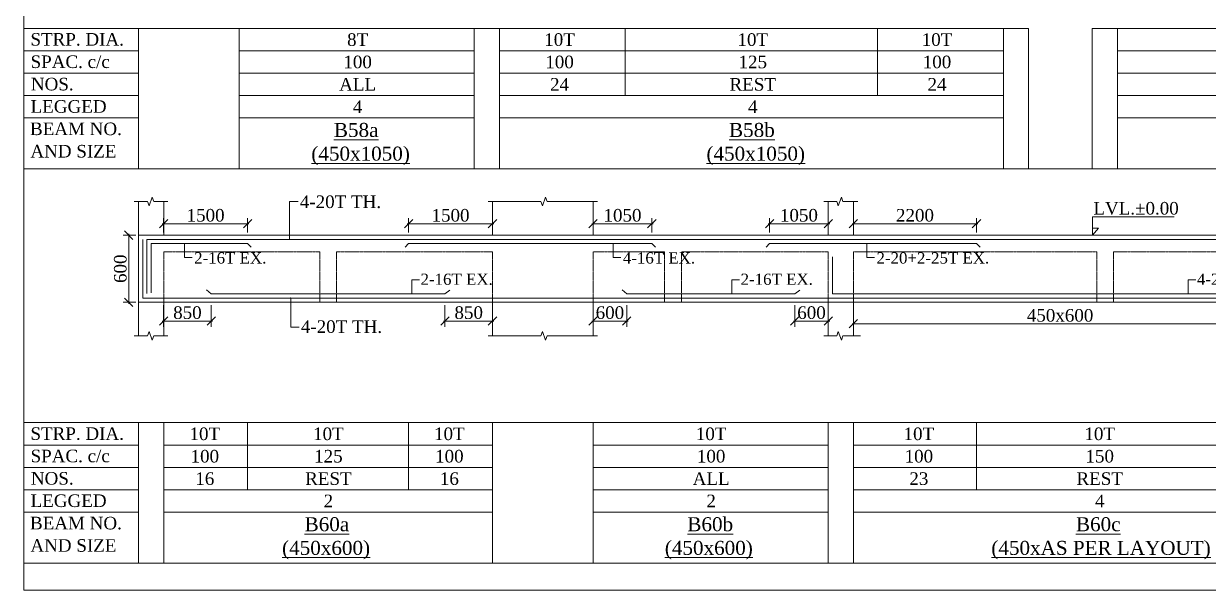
# Model space of a CAD drawing. Header units: millimetres. Extents: x 9781889 to 10654170, y -7832723 to -7608561.
# Drawn here: x 10144128 to 10165311, y -7801878 to -7791749 of the extents above; entities that cross this region are included whole.
import ezdxf
from ezdxf.enums import TextEntityAlignment as Align

# ---------------------------------------------------------------- set-up
doc = ezdxf.new("R2010")
doc.units = ezdxf.units.MM
doc.header["$LTSCALE"] = 10
doc.header["$PDMODE"] = 3
doc.linetypes.add('HIDDEN', pattern=[0.375, 0.25, -0.125])
for name, color, linetype, lineweight in [('LVL', 3, 'Continuous', 0), ('S-CUT OUT LINE', 9, 'Continuous', 0), ('S-DIM L.S.', 7, 'Continuous', 0), ('S-L.S.SECTION', 5, 'Continuous', 0), ('S-L.S.SLAB LINE', 252, 'HIDDEN', 0), ('S-L.S.STEEL', 1, 'Continuous', 9), ('S-SECTION MARK', 7, 'Continuous', 0), ('S-SHEET', 251, 'Continuous', 0), ('S-TEXT', 7, 'Continuous', 0), ('S-TEXT L.S. BEAM NO.', 30, 'Continuous', 0), ('S-TEXT. L.S.', 7, 'Continuous', 0)]:
    doc.layers.add(name, color=color, linetype=linetype, lineweight=lineweight)
doc.styles.add('135', font='arial.ttf', dxfattribs={"width": 0.8, "height": 135})
doc.styles.get("Standard").update_dxf_attribs({"font": 'arial.ttf'})
doc.styles.add('TEXT', font='times.ttf')
doc.dimstyles.new('75', dxfattribs={"dimtxt": 135, "dimasz": 90, "dimexe": 0.1, "dimexo": 0.03, "dimgap": 0.09, "dimtad": 1, "dimdec": 0, "dimzin": 0, "dimdsep": 46, "dimtxsty": '135', "dimblk": 'ARCHTICK', "dimcen": 0.09, "dimclrd": 256, "dimclre": 256, "dimclrt": 256, "dimadec": 0, "dimazin": 0, "dimtfac": 1, "dimtdec": 0, "dimtofl": 0, "dimtmove": 1, "dimatfit": 3, "dimldrblk": 'DOTSMALL', "dimfxl": 1, "dimtolj": 1, "dimtzin": 0, "dimlwd": -1, "dimlwe": -1, "dimarcsym": 0})
doc.dimstyles.new('SETU_1', dxfattribs={"dimtxt": 200, "dimasz": 150, "dimexe": 100, "dimexo": 50, "dimgap": 35, "dimtad": 1, "dimdec": 0, "dimzin": 0, "dimdsep": 46, "dimtxsty": 'Standard', "dimblk": 'OBLIQUE', "dimcen": 150, "dimdle": 25, "dimclrd": 256, "dimclre": 7, "dimclrt": 256, "dimadec": 0, "dimazin": 0, "dimtfac": 1, "dimtdec": 0, "dimtofl": 0, "dimtmove": 1, "dimatfit": 3, "dimfxl": 1, "dimtolj": 1, "dimtzin": 0, "dimlwd": -1, "dimlwe": 5, "dimarcsym": 1})

# ---------------------------------------------------------------- blocks, each defined once
blk = doc.blocks.new('_ArchTick')
at = {"color": 0, "linetype": 'ByBlock', "const_width": 0.15}
blk.add_lwpolyline([(-0.5, -0.5), (0.5, 0.5)], dxfattribs=at)
blk = doc.blocks.new('_Oblique')
at = {"color": 0, "linetype": 'ByBlock', "lineweight": -2}
blk.add_line((-0.5, -0.5), (0.5, 0.5), dxfattribs=at)
blk = doc.blocks.new('*D593')
at = {"layer": 'Defpoints', "color": 0, "transparency": 16777216}
for p in [(10146181, -7795529), (10146006, -7796729), (10146181, -7796729)]:
    blk.add_point(p, dxfattribs=at)
at = {"layer": 'S-DIM L.S.', "color": 7, "lineweight": 5, "transparency": 16777216}
for p, q in [((10146131, -7795529), (10145906, -7795529)), ((10146131, -7796729), (10145906, -7796729))]:
    blk.add_line(p, q, dxfattribs=at)
at = {"layer": 'S-DIM L.S.', "transparency": 16777216}
blk.add_line((10146006, -7795504), (10146006, -7796754), dxfattribs=at)
at = {"layer": 'S-DIM L.S.', "transparency": 16777216, "xscale": 150, "yscale": 150, "zscale": 150}
for p, rotation in [((10146006, -7795529), 90), ((10146006, -7796729), 270)]:
    blk.add_blockref('_Oblique', p, dxfattribs=dict(at, rotation=rotation))
at = {"layer": 'S-DIM L.S.', "transparency": 16777216, "insert": (10145857, -7796129), "char_height": 225, "attachment_point": 5, "rotation": 90, "style": 'TEXT'}
blk.add_mtext('\\A1;600', dxfattribs=at)
blk = doc.blocks.new('*D594')
at = {"layer": 'Defpoints', "color": 0, "transparency": 16777216}
for p in [(10146631, -7795325), (10146631, -7795529, 0), (10148131, -7795529, 0)]:
    blk.add_point(p, dxfattribs=at)
at = {"layer": 'S-DIM L.S.', "transparency": 16777216}
blk.add_line((10148156, -7795325), (10146606, -7795325), dxfattribs=at)
at = {"layer": 'S-DIM L.S.', "color": 7, "lineweight": 5, "transparency": 16777216}
for p, q in [((10146631, -7795479), (10146631, -7795225)), ((10148131, -7795479), (10148131, -7795225))]:
    blk.add_line(p, q, dxfattribs=at)
at = {"layer": 'S-DIM L.S.', "transparency": 16777216, "xscale": 150, "yscale": 150, "zscale": 150, "rotation": 180}
blk.add_blockref('_Oblique', (10146631, -7795325), dxfattribs=at)
at = {"layer": 'S-DIM L.S.', "transparency": 16777216, "xscale": 150, "yscale": 150, "zscale": 150}
blk.add_blockref('_Oblique', (10148131, -7795325), dxfattribs=at)
at = {"layer": 'S-DIM L.S.', "transparency": 16777216, "insert": (10147381, -7795175), "char_height": 225, "attachment_point": 5, "style": 'TEXT'}
blk.add_mtext('\\A1;1500', dxfattribs=at)
blk = doc.blocks.new('*D595')
at = {"layer": 'Defpoints', "color": 0, "transparency": 16777216}
for p in [(10151661, -7796729, 0), (10152511, -7796729, 0), (10152511, -7797065)]:
    blk.add_point(p, dxfattribs=at)
at = {"layer": 'S-DIM L.S.', "color": 7, "lineweight": 5, "transparency": 16777216}
for p, q in [((10151661, -7796779), (10151661, -7797165)), ((10152511, -7796779), (10152511, -7797165))]:
    blk.add_line(p, q, dxfattribs=at)
at = {"layer": 'S-DIM L.S.', "transparency": 16777216}
blk.add_line((10151636, -7797065), (10152536, -7797065), dxfattribs=at)
at = {"layer": 'S-DIM L.S.', "transparency": 16777216, "xscale": 150, "yscale": 150, "zscale": 150, "rotation": 180}
blk.add_blockref('_Oblique', (10151661, -7797065), dxfattribs=at)
at = {"layer": 'S-DIM L.S.', "transparency": 16777216, "xscale": 150, "yscale": 150, "zscale": 150}
blk.add_blockref('_Oblique', (10152511, -7797065), dxfattribs=at)
at = {"layer": 'S-DIM L.S.', "transparency": 16777216, "insert": (10152086, -7796915), "char_height": 225, "attachment_point": 5, "style": 'TEXT'}
blk.add_mtext('\\A1;850', dxfattribs=at)
blk = doc.blocks.new('*D596')
at = {"layer": 'Defpoints', "color": 0, "transparency": 16777216}
for p in [(10146631, -7796729, 0), (10147482, -7796729, 0), (10146631, -7797065)]:
    blk.add_point(p, dxfattribs=at)
at = {"layer": 'S-DIM L.S.', "color": 7, "lineweight": 5, "transparency": 16777216}
for p, q in [((10146631, -7796779), (10146631, -7797165)), ((10147482, -7796779), (10147482, -7797165))]:
    blk.add_line(p, q, dxfattribs=at)
at = {"layer": 'S-DIM L.S.', "transparency": 16777216}
blk.add_line((10147507, -7797065), (10146606, -7797065), dxfattribs=at)
at = {"layer": 'S-DIM L.S.', "transparency": 16777216, "xscale": 150, "yscale": 150, "zscale": 150, "rotation": 180}
blk.add_blockref('_Oblique', (10146631, -7797065), dxfattribs=at)
at = {"layer": 'S-DIM L.S.', "transparency": 16777216, "xscale": 150, "yscale": 150, "zscale": 150}
blk.add_blockref('_Oblique', (10147482, -7797065), dxfattribs=at)
at = {"layer": 'S-DIM L.S.', "transparency": 16777216, "insert": (10147056, -7796915), "char_height": 225, "attachment_point": 5, "style": 'TEXT'}
blk.add_mtext('\\A1;850', dxfattribs=at)
blk = doc.blocks.new('*D597')
at = {"layer": 'Defpoints', "color": 0, "transparency": 16777216}
for p in [(10152511, -7795325), (10151011, -7795529, 0), (10152511, -7795529, 0)]:
    blk.add_point(p, dxfattribs=at)
at = {"layer": 'S-DIM L.S.', "transparency": 16777216}
blk.add_line((10150986, -7795325), (10152536, -7795325), dxfattribs=at)
at = {"layer": 'S-DIM L.S.', "color": 7, "lineweight": 5, "transparency": 16777216}
for p, q in [((10151011, -7795479), (10151011, -7795225)), ((10152511, -7795479), (10152511, -7795225))]:
    blk.add_line(p, q, dxfattribs=at)
at = {"layer": 'S-DIM L.S.', "transparency": 16777216, "xscale": 150, "yscale": 150, "zscale": 150, "rotation": 180}
blk.add_blockref('_Oblique', (10151011, -7795325), dxfattribs=at)
at = {"layer": 'S-DIM L.S.', "transparency": 16777216, "xscale": 150, "yscale": 150, "zscale": 150}
blk.add_blockref('_Oblique', (10152511, -7795325), dxfattribs=at)
at = {"layer": 'S-DIM L.S.', "transparency": 16777216, "insert": (10151761, -7795175), "char_height": 225, "attachment_point": 5, "style": 'TEXT'}
blk.add_mtext('\\A1;1500', dxfattribs=at)
blk = doc.blocks.new('*D598')
at = {"layer": 'Defpoints', "color": 0, "transparency": 16777216}
for p in [(10154311, -7795325), (10154311, -7795529, 0), (10155361, -7795529, 0)]:
    blk.add_point(p, dxfattribs=at)
at = {"layer": 'S-DIM L.S.', "transparency": 16777216}
blk.add_line((10155386, -7795325), (10154286, -7795325), dxfattribs=at)
at = {"layer": 'S-DIM L.S.', "color": 7, "lineweight": 5, "transparency": 16777216}
for p, q in [((10154311, -7795479), (10154311, -7795225)), ((10155361, -7795479), (10155361, -7795225))]:
    blk.add_line(p, q, dxfattribs=at)
at = {"layer": 'S-DIM L.S.', "transparency": 16777216, "xscale": 150, "yscale": 150, "zscale": 150, "rotation": 180}
blk.add_blockref('_Oblique', (10154311, -7795325), dxfattribs=at)
at = {"layer": 'S-DIM L.S.', "transparency": 16777216, "xscale": 150, "yscale": 150, "zscale": 150}
blk.add_blockref('_Oblique', (10155361, -7795325), dxfattribs=at)
at = {"layer": 'S-DIM L.S.', "transparency": 16777216, "insert": (10154836, -7795175), "char_height": 225, "attachment_point": 5, "style": 'TEXT'}
blk.add_mtext('\\A1;1050', dxfattribs=at)
blk = doc.blocks.new('*D599')
at = {"layer": 'Defpoints', "color": 0, "transparency": 16777216}
for p in [(10158516, -7795325), (10157466, -7795529, 0), (10158516, -7795529, 0)]:
    blk.add_point(p, dxfattribs=at)
at = {"layer": 'S-DIM L.S.', "transparency": 16777216}
blk.add_line((10157441, -7795325), (10158541, -7795325), dxfattribs=at)
at = {"layer": 'S-DIM L.S.', "color": 7, "lineweight": 5, "transparency": 16777216}
for p, q in [((10157466, -7795479), (10157466, -7795225)), ((10158516, -7795479), (10158516, -7795225))]:
    blk.add_line(p, q, dxfattribs=at)
at = {"layer": 'S-DIM L.S.', "transparency": 16777216, "xscale": 150, "yscale": 150, "zscale": 150, "rotation": 180}
blk.add_blockref('_Oblique', (10157466, -7795325), dxfattribs=at)
at = {"layer": 'S-DIM L.S.', "transparency": 16777216, "xscale": 150, "yscale": 150, "zscale": 150}
blk.add_blockref('_Oblique', (10158516, -7795325), dxfattribs=at)
at = {"layer": 'S-DIM L.S.', "transparency": 16777216, "insert": (10157991, -7795175), "char_height": 225, "attachment_point": 5, "style": 'TEXT'}
blk.add_mtext('\\A1;1050', dxfattribs=at)
blk = doc.blocks.new('*D600')
at = {"layer": 'Defpoints', "color": 0, "transparency": 16777216}
for p in [(10157916, -7796729, 0), (10158516, -7796729, 0), (10158516, -7797065)]:
    blk.add_point(p, dxfattribs=at)
at = {"layer": 'S-DIM L.S.', "color": 7, "lineweight": 5, "transparency": 16777216}
for p, q in [((10157916, -7796779), (10157916, -7797165)), ((10158516, -7796779), (10158516, -7797165))]:
    blk.add_line(p, q, dxfattribs=at)
at = {"layer": 'S-DIM L.S.', "transparency": 16777216}
blk.add_line((10157891, -7797065), (10158541, -7797065), dxfattribs=at)
at = {"layer": 'S-DIM L.S.', "transparency": 16777216, "xscale": 150, "yscale": 150, "zscale": 150, "rotation": 180}
blk.add_blockref('_Oblique', (10157916, -7797065), dxfattribs=at)
at = {"layer": 'S-DIM L.S.', "transparency": 16777216, "xscale": 150, "yscale": 150, "zscale": 150}
blk.add_blockref('_Oblique', (10158516, -7797065), dxfattribs=at)
at = {"layer": 'S-DIM L.S.', "transparency": 16777216, "insert": (10158216, -7796915), "char_height": 225, "attachment_point": 5, "style": 'TEXT'}
blk.add_mtext('\\A1;600', dxfattribs=at)
blk = doc.blocks.new('*D601')
at = {"layer": 'Defpoints', "color": 0, "transparency": 16777216}
for p in [(10154311, -7796729, 0), (10154912, -7796729, 0), (10154311, -7797065)]:
    blk.add_point(p, dxfattribs=at)
at = {"layer": 'S-DIM L.S.', "color": 7, "lineweight": 5, "transparency": 16777216}
for p, q in [((10154311, -7796779), (10154311, -7797165)), ((10154912, -7796779), (10154912, -7797165))]:
    blk.add_line(p, q, dxfattribs=at)
at = {"layer": 'S-DIM L.S.', "transparency": 16777216}
blk.add_line((10154937, -7797065), (10154286, -7797065), dxfattribs=at)
at = {"layer": 'S-DIM L.S.', "transparency": 16777216, "xscale": 150, "yscale": 150, "zscale": 150, "rotation": 180}
blk.add_blockref('_Oblique', (10154311, -7797065), dxfattribs=at)
at = {"layer": 'S-DIM L.S.', "transparency": 16777216, "xscale": 150, "yscale": 150, "zscale": 150}
blk.add_blockref('_Oblique', (10154912, -7797065), dxfattribs=at)
at = {"layer": 'S-DIM L.S.', "transparency": 16777216, "insert": (10154611, -7796915), "char_height": 225, "attachment_point": 5, "style": 'TEXT'}
blk.add_mtext('\\A1;600', dxfattribs=at)
blk = doc.blocks.new('*D591')
at = {"layer": 'Defpoints', "color": 0, "transparency": 16777216}
for p in [(10158966, -7795325), (10158966, -7795529, 0), (10161166, -7795529, 0)]:
    blk.add_point(p, dxfattribs=at)
at = {"layer": 'S-DIM L.S.', "transparency": 16777216}
blk.add_line((10161191, -7795325), (10158941, -7795325), dxfattribs=at)
at = {"layer": 'S-DIM L.S.', "color": 7, "lineweight": 5, "transparency": 16777216}
for p, q in [((10158966, -7795479), (10158966, -7795225)), ((10161166, -7795479), (10161166, -7795225))]:
    blk.add_line(p, q, dxfattribs=at)
at = {"layer": 'S-DIM L.S.', "transparency": 16777216, "xscale": 150, "yscale": 150, "zscale": 150, "rotation": 180}
blk.add_blockref('_Oblique', (10158966, -7795325), dxfattribs=at)
at = {"layer": 'S-DIM L.S.', "transparency": 16777216, "xscale": 150, "yscale": 150, "zscale": 150}
blk.add_blockref('_Oblique', (10161166, -7795325), dxfattribs=at)
at = {"layer": 'S-DIM L.S.', "transparency": 16777216, "insert": (10160066, -7795175), "char_height": 225, "attachment_point": 5, "style": 'TEXT'}
blk.add_mtext('\\A1;2200', dxfattribs=at)
blk = doc.blocks.new('*D1773')
at = {"layer": 'Defpoints', "color": 0, "transparency": 16777216}
for p in [(10158966, -7796729, 0), (10166356, -7796729, 0), (10158966, -7797113)]:
    blk.add_point(p, dxfattribs=at)
at = {"layer": 'S-DIM L.S.', "color": 7, "lineweight": 5, "transparency": 16777216}
for p, q in [((10158966, -7796779), (10158966, -7797213)), ((10166356, -7796779), (10166356, -7797213))]:
    blk.add_line(p, q, dxfattribs=at)
at = {"layer": 'S-DIM L.S.', "transparency": 16777216}
blk.add_line((10166381, -7797113), (10158941, -7797113), dxfattribs=at)
at = {"layer": 'S-DIM L.S.', "transparency": 16777216, "xscale": 150, "yscale": 150, "zscale": 150, "rotation": 180}
blk.add_blockref('_Oblique', (10158966, -7797113), dxfattribs=at)
at = {"layer": 'S-DIM L.S.', "transparency": 16777216, "xscale": 150, "yscale": 150, "zscale": 150}
blk.add_blockref('_Oblique', (10166356, -7797113), dxfattribs=at)
at = {"layer": 'S-DIM L.S.', "transparency": 16777216, "insert": (10162661, -7796964), "char_height": 225, "attachment_point": 5, "style": 'TEXT'}
blk.add_mtext('\\A1;450x600', dxfattribs=at)

msp = doc.modelspace()

# ---------------------------------------------------------------- linework, layer by layer
at = {"layer": 'LVL', "linetype": 'Continuous', "elevation": 0}
msp.add_lwpolyline([(10164701.5, -7795199.3), (10163240.3, -7795199.3), (10163240.3, -7795528.6), (10163348.5, -7795406.5), (10163240.3, -7795406.5)], dxfattribs=at)
at = {"layer": 'S-CUT OUT LINE', "color": 5, "elevation": 0}
for points in [[(10146103.1, -7794928.6), (10146342.3, -7794928.6), (10146370.3, -7795005.5), (10146426.2, -7794851.8), (10146454.2, -7794928.6), (10146706.4, -7794928.6)], [(10152433.1, -7794928.6), (10153378, -7794928.6), (10153406, -7795005.5), (10153461.9, -7794851.8), (10153489.9, -7794928.6), (10154386.4, -7794928.6)], [(10158438.1, -7794928.6), (10158666.7, -7794928.6), (10158694.7, -7795005.5), (10158750.6, -7794851.8), (10158778.6, -7794928.6), (10159041.4, -7794928.6)], [(10146103.1, -7797328.6), (10146342.3, -7797328.6), (10146370.3, -7797251.8), (10146426.2, -7797405.5), (10146454.2, -7797328.6), (10146706.4, -7797328.6)], [(10152433.1, -7797328.6), (10153378, -7797328.6), (10153406, -7797251.8), (10153461.9, -7797405.5), (10153489.9, -7797328.6), (10154386.4, -7797328.6)], [(10158438.1, -7797328.6), (10158666.7, -7797328.6), (10158694.7, -7797251.8), (10158750.6, -7797405.5), (10158778.6, -7797328.6), (10159090.4, -7797328.6)]]:
    msp.add_lwpolyline(points, dxfattribs=at)
at = {"layer": 'S-L.S.SECTION'}
for p, q in [((10146181.4, -7795528.6, 0), (10146181.4, -7794928.6, 0)), ((10146631.4, -7795528.6, 0), (10146631.4, -7794928.6, 0)), ((10152511.4, -7795528.6, 0), (10152511.4, -7794928.6, 0)), ((10154311.4, -7795528.6, 0), (10154311.4, -7794928.6, 0)), ((10158516.4, -7795528.6, 0), (10158516.4, -7794928.6, 0)), ((10158966.4, -7795528.6, 0), (10158966.4, -7794928.6, 0)), ((10146181.3, -7795528.6, 0), (10166356.3, -7795528.6, 0)), ((10146181.4, -7795528.6, 0), (10146181.4, -7796728.6, 0)), ((10146181.3, -7796728.6, 0), (10168266.4, -7796728.6, 0)), ((10146181.4, -7796728.6, 0), (10146181.4, -7797328.6, 0)), ((10146631.4, -7796728.6, 0), (10146631.4, -7797328.6, 0)), ((10152511.4, -7796728.6, 0), (10152511.4, -7797328.6, 0)), ((10154311.4, -7796728.6, 0), (10154311.4, -7797328.6, 0)), ((10158516.4, -7796728.6, 0), (10158516.4, -7797328.6, 0)), ((10158966.4, -7796728.6, 0), (10158966.4, -7797328.6, 0))]:
    msp.add_line(p, q, dxfattribs=at)
at = {"layer": 'S-L.S.SLAB LINE', "ltscale": 0.3}
for p, q in [((10146181.3, -7795828.6, 0), (10146181.4, -7795828.6, 0)), ((10146631.3, -7795828.6, 0), (10149421.3, -7795828.6, 0)), ((10146631.4, -7795828.6, 0), (10146631.4, -7796728.6, 0)), ((10149421.3, -7795828.6, 0), (10149421.3, -7796728.6, 0)), ((10149721.3, -7795828.6, 0), (10152511.3, -7795828.6, 0)), ((10149721.3, -7795828.6, 0), (10149721.3, -7796728.6, 0)), ((10152511.3, -7795828.6, 0), (10152511.3, -7796728.6, 0)), ((10154311.3, -7795828.6, 0), (10155588.8, -7795828.6, 0)), ((10154311.3, -7795828.6, 0), (10154311.3, -7796728.6, 0)), ((10155588.9, -7795828.6, 0), (10155588.9, -7796728.6, 0)), ((10155888.8, -7795828.6, 0), (10158516.3, -7795828.6, 0)), ((10155888.9, -7795828.6, 0), (10155888.9, -7796728.6, 0)), ((10158516.3, -7795828.6, 0), (10158516.3, -7796728.6, 0)), ((10158966.3, -7795828.6, 0), (10163316.4, -7795828.6, 0)), ((10158966.4, -7795828.6, 0), (10158966.4, -7796728.6, 0)), ((10163316.4, -7795828.6, 0), (10163316.4, -7796728.6, 0)), ((10163616.3, -7795828.6, 0), (10166356.3, -7795828.6, 0)), ((10163616.4, -7795828.6, 0), (10163616.4, -7796728.6, 0))]:
    msp.add_line(p, q, dxfattribs=at)
at = {"layer": 'S-L.S.STEEL'}
for p, q in [((10146256.3, -7796653.6, 0), (10146256.3, -7795603.6, 0)), ((10148131.5, -7795678.6, 0), (10146406.3, -7795678.6, 0)), ((10146406.3, -7796557.4, 0), (10146406.3, -7795678.6, 0)), ((10148131.5, -7795678.6, 0), (10148194.7, -7795745.5, 0)), ((10155361.4, -7795678.6, 0), (10155424.6, -7795745.5, 0)), ((10157466.2, -7795678.6, 0), (10157403, -7795745.5, 0)), ((10157466.2, -7795678.6, 0), (10161166.4, -7795678.6, 0)), ((10161166.4, -7795678.6, 0), (10161229.6, -7795745.5, 0)), ((10146256.3, -7796653.6, 0), (10168186.2, -7796653.6, 0))]:
    msp.add_line(p, q, dxfattribs=at)
at = {"layer": 'S-L.S.STEEL', "elevation": 0}
for points in [[(10168105.9, -7796578.6), (10158591.9, -7796578.6), (10158591.9, -7795913.9)], [(10151750.7, -7796510.4), (10151661.2, -7796578.6), (10147481.5, -7796578.6), (10147399.5, -7796507.9)], [(10158005.7, -7796510.4), (10157916.2, -7796578.6), (10154911.5, -7796578.6), (10154829.5, -7796507.9)]]:
    msp.add_lwpolyline(points, dxfattribs=at)
at = {"layer": 'S-L.S.STEEL'}
for points in [[(10146331.3, -7796574, 0), (10146331.3, -7795603.6, 0), (10168007, -7795603.6, 0)], [(10155361.4, -7795678.6, 0), (10151011.4, -7795678.6, 0), (10150948.2, -7795745.5, 0)]]:
    msp.add_polyline3d(points, dxfattribs=at)
at = {"layer": 'S-SHEET'}
for p, q in [((10144128.2, -7791832.5, 0), (10146181.3, -7791832.5, 0)), ((10144128.2, -7791832.5), (10144128.2, -7794341.8)), ((10146181.3, -7791832.5, 0), (10162096.3, -7791832.5, 0)), ((10146181.3, -7791832.5, 0), (10146181.3, -7794341.8, 0)), ((10147981.3, -7791832.5, 0), (10147981.3, -7794341.8, 0)), ((10152186.3, -7791832.5, 0), (10152186.3, -7794341.8, 0)), ((10152636.3, -7791832.5, 0), (10152636.3, -7794341.8, 0)), ((10154886.3, -7791832.5, 0), (10154886.3, -7793032.5, 0)), ((10159396.3, -7791832.5, 0), (10159396.3, -7793032.5, 0)), ((10161646.3, -7791832.5, 0), (10161646.3, -7794341.8, 0)), ((10162096.3, -7791832.5, 0), (10162096.3, -7794341.8, 0)), ((10163235.9, -7791832.5, 0), (10184110.9, -7791832.5, 0)), ((10163235.9, -7791832.5), (10163235.9, -7794341.8)), ((10163685.9, -7791832.5, 0), (10163685.9, -7794341.8, 0)), ((10144128.2, -7792232.5, 0), (10146181.3, -7792232.5, 0)), ((10147981.3, -7792232.5, 0), (10152186.3, -7792232.5, 0)), ((10152636.3, -7792232.5, 0), (10161646.3, -7792232.5, 0)), ((10163685.9, -7792232.5, 0), (10168940.9, -7792232.5, 0)), ((10144128.2, -7792632.5, 0), (10146181.3, -7792632.5, 0)), ((10147981.3, -7792632.5, 0), (10152186.3, -7792632.5, 0)), ((10152636.3, -7792632.5, 0), (10161646.3, -7792632.5, 0)), ((10163685.9, -7792632.5, 0), (10168940.9, -7792632.5, 0)), ((10144128.2, -7793032.5, 0), (10146181.3, -7793032.5, 0)), ((10147981.3, -7793032.5, 0), (10152186.3, -7793032.5, 0)), ((10152636.3, -7793032.5, 0), (10161646.3, -7793032.5, 0)), ((10163685.9, -7793032.5, 0), (10168940.9, -7793032.5, 0)), ((10144128.2, -7793432.5, 0), (10146181.3, -7793432.5, 0)), ((10147981.3, -7793432.5, 0), (10152186.3, -7793432.5, 0)), ((10152636.3, -7793432.5, 0), (10161646.3, -7793432.5, 0)), ((10163685.9, -7793432.5, 0), (10168940.9, -7793432.5, 0)), ((10144128.2, -7794341.8), (10195462.4, -7794341.8)), ((10144128.2, -7794341.8, 0), (10146181.3, -7794341.8, 0)), ((10146181.3, -7794341.8, 0), (10162096.3, -7794341.8, 0)), ((10163235.9, -7794341.8, 0), (10184110.9, -7794341.8, 0)), ((10144128.2, -7798880.5, 0), (10146181.3, -7798880.5, 0)), ((10144128.2, -7798880.5), (10144128.2, -7801389.8)), ((10146181.3, -7798880.5, 0), (10177529.8, -7798880.5, 0)), ((10146181.3, -7798880.5, 0), (10146181.3, -7801389.8, 0)), ((10146631.3, -7798880.5, 0), (10146631.3, -7801389.8, 0)), ((10148131.3, -7798880.5, 0), (10148131.3, -7800080.5, 0)), ((10151011.3, -7798880.5, 0), (10151011.3, -7800080.5, 0)), ((10152511.3, -7798880.5, 0), (10152511.3, -7801389.8, 0)), ((10154311.3, -7798880.5, 0), (10154311.3, -7801389.8, 0)), ((10158516.3, -7798880.5, 0), (10158516.3, -7801389.8, 0)), ((10158966.3, -7798880.5, 0), (10158966.3, -7801389.8, 0)), ((10161166.3, -7798880.5, 0), (10161166.3, -7800080.5, 0)), ((10144128.2, -7799280.5, 0), (10146181.3, -7799280.5, 0)), ((10146631.3, -7799280.5, 0), (10152511.3, -7799280.5, 0)), ((10154311.3, -7799280.5, 0), (10158516.3, -7799280.5, 0)), ((10158966.3, -7799280.5, 0), (10167816.4, -7799280.5, 0)), ((10144128.2, -7799680.5, 0), (10146181.3, -7799680.5, 0)), ((10146631.3, -7799680.5, 0), (10152511.3, -7799680.5, 0)), ((10154311.3, -7799680.5, 0), (10158516.3, -7799680.5, 0)), ((10158966.3, -7799680.5, 0), (10167816.4, -7799680.5, 0)), ((10144128.2, -7800080.5, 0), (10146181.3, -7800080.5, 0)), ((10146631.3, -7800080.5, 0), (10152511.3, -7800080.5, 0)), ((10154311.3, -7800080.5, 0), (10158516.3, -7800080.5, 0)), ((10158966.3, -7800080.5, 0), (10167816.4, -7800080.5, 0)), ((10144128.2, -7800480.5, 0), (10146181.3, -7800480.5, 0)), ((10146631.3, -7800480.5, 0), (10152511.3, -7800480.5, 0)), ((10154311.3, -7800480.5, 0), (10158516.3, -7800480.5, 0)), ((10158966.3, -7800480.5, 0), (10167816.4, -7800480.5, 0)), ((10144128.2, -7801389.8), (10195462.4, -7801389.8)), ((10144128.2, -7801389.8, 0), (10146181.3, -7801389.8, 0)), ((10146181.3, -7801389.8, 0), (10177529.8, -7801389.8, 0))]:
    msp.add_line(p, q, dxfattribs=at)
msp.add_lwpolyline([(10144128.2, -7760218.1), (10195462.4, -7760218.1), (10195462.4, -7801877.7), (10144128.2, -7801877.7)], close=True, dxfattribs=at)

# ---------------------------------------------------------------- texts
at = {"layer": 'LVL', "style": 'TEXT'}
msp.add_text('LVL.%%P0.00', height=225, dxfattribs=at).set_placement((10163256.1, -7795160.9, 0))
at = {"layer": 'S-TEXT', "style": 'TEXT'}
for s, p in [('STRP. DIA.', (10145085, -7792140.6, 0)), ('SPAC. c/c', (10144959.4, -7792540.6, 0)), ('NOS.', (10144638.9, -7792940.6, 0)), ('LEGGED', (10144931.5, -7793340.6, 0)), ('BEAM NO.', (10145062.7, -7793740.6, 0)), ('AND SIZE', (10145017.5, -7794140.6, 0)), ('STRP. DIA.', (10145085, -7799188.6, 0)), ('SPAC. c/c', (10144959.4, -7799588.6, 0)), ('NOS.', (10144638.9, -7799988.6, 0)), ('LEGGED', (10144931.5, -7800388.6, 0)), ('BEAM NO.', (10145062.7, -7800788.6, 0)), ('AND SIZE', (10145017.5, -7801188.6, 0))]:
    msp.add_text(s, height=225, dxfattribs=at).set_placement(p, align=Align.CENTER)
at = {"layer": 'S-TEXT', "linetype": 'ByBlock', "style": 'TEXT'}
for s, p in [('8T', (10150099.8, -7792032.5, 0)), ('10T', (10153710.5, -7792032.5, 0)), ('10T', (10157165.6, -7792032.5, 0)), ('10T', (10160460.4, -7792032.5, 0)), ('100', (10150099.8, -7792432.5, 0)), ('100', (10153710.5, -7792432.5, 0)), ('125', (10157165.6, -7792432.5, 0)), ('100', (10160460.4, -7792432.5, 0)), ('ALL', (10150099.8, -7792832.5, 0)), ('24', (10153710.5, -7792832.5, 0)), ('REST', (10157165.6, -7792832.5, 0)), ('24', (10160460.4, -7792832.5, 0)), ('4', (10150099.8, -7793232.5, 0)), ('4', (10157165.6, -7793232.5, 0)), ('10T', (10147367.2, -7799080.5, 0)), ('10T', (10149577, -7799080.5, 0)), ('10T', (10151740.1, -7799080.5, 0)), ('10T', (10156421, -7799080.5, 0)), ('10T', (10160135.7, -7799080.5, 0)), ('10T', (10163369.7, -7799080.5, 0)), ('100', (10147367.2, -7799480.5, 0)), ('125', (10149577, -7799480.5, 0)), ('100', (10151740.1, -7799480.5, 0)), ('100', (10156421, -7799480.5, 0)), ('100', (10160135.7, -7799480.5, 0)), ('150', (10163369.7, -7799480.5, 0)), ('16', (10147367.2, -7799880.5, 0)), ('REST', (10149577, -7799880.5, 0)), ('16', (10151740.1, -7799880.5, 0)), ('ALL', (10156421, -7799880.5, 0)), ('23', (10160135.7, -7799880.5, 0)), ('REST', (10163369.7, -7799880.5, 0)), ('2', (10149577, -7800280.5, 0)), ('2', (10156421, -7800280.5, 0)), ('4', (10163369.7, -7800280.5, 0))]:
    msp.add_text(s, height=225, dxfattribs=at).set_placement(p, align=Align.MIDDLE_CENTER)
at = {"layer": 'S-TEXT L.S. BEAM NO.', "color": 200, "linetype": 'ByBlock', "style": 'TEXT'}
for s, p in [('%%UB58b', (10156740.8, -7793773.2, 0)), ('%%UB58a', (10149675.1, -7793773.2, 0)), ('%%U(450x1050)', (10149272, -7794196.2, 0)), ('%%U(450x1050)', (10156337.8, -7794196.2, 0))]:
    msp.add_text(s, height=250, dxfattribs=at).set_placement(p)
at = {"layer": 'S-TEXT L.S. BEAM NO.', "color": 140, "linetype": 'ByBlock', "style": 'TEXT'}
for s, p in [('%%UB60a', (10149152.3, -7800821.2, 0)), ('%%UB60b', (10155996.2, -7800821.2, 0)), ('%%UB60c', (10162945, -7800821.2, 0)), ('%%U(450x600)', (10148749.2, -7801244.2, 0)), ('%%U(450x600)', (10155593.2, -7801244.2, 0)), ('%%U(450xAS PER LAYOUT)', (10161431.6, -7801244.2, 0))]:
    msp.add_text(s, height=250, dxfattribs=at).set_placement(p)
at = {"layer": 'S-TEXT. L.S.', "style": 'TEXT'}
for s, height, p in [('4-20T TH.', 225, (10149065.8, -7795044.3, 0)), ('2-16T EX.', 200, (10147175.9, -7796036.2, 0)), ('4-16T EX.', 200, (10154842.3, -7796036.2, 0)), ('2-20+2-25T EX.', 200, (10159377.7, -7796036.2, 0)), ('2-16T EX.', 200, (10151224.4, -7796416.6, 0)), ('2-16T EX.', 200, (10156947.8, -7796416.6, 0)), ('4-20T EX.', 200, (10165107.4, -7796416.6, 0)), ('4-20T TH.', 225, (10149084.1, -7797276.5, 0))]:
    msp.add_text(s, height=height, dxfattribs=at).set_placement(p)

# ---------------------------------------------------------------- dimensions: what is measured, and where the dimension line sits
at = {"layer": 'S-DIM L.S.'}
for base, p1, p2, picture, middle in [((10146631.5, -7795324.8, 0), (10148131.5, -7795528.6, 0), (10146631.5, -7795528.6, 0), '*D594', (10147381.5, -7795175.4, 0)), ((10154311.4, -7795324.8, 0), (10155361.4, -7795528.6, 0), (10154311.4, -7795528.6, 0), '*D598', (10154836.4, -7795175.4, 0)), ((10158966.4, -7795324.8, 0), (10161166.4, -7795528.6, 0), (10158966.4, -7795528.6, 0), '*D591', (10160066.4, -7795175.4, 0)), ((10146631.4, -7797064.7, 0), (10147481.5, -7796728.6, 0), (10146631.4, -7796728.6, 0), '*D596', (10147056.4, -7796915.2, 0)), ((10154311.4, -7797064.7, 0), (10154911.5, -7796728.6, 0), (10154311.4, -7796728.6, 0), '*D601', (10154611.4, -7796915.2, 0))]:
    dim = msp.add_linear_dim(base=base, p1=p1, p2=p2, dimstyle='SETU_1', override={"dimtxt": 225, "dimtxsty": 'TEXT'}, dxfattribs=at)
    dim.commit()
    dim.dimension.update_dxf_attribs({"geometry": picture, "text_midpoint": middle})
for base, p1, p2, picture, middle in [((10152511.4, -7795324.8, 0), (10151011.4, -7795528.6, 0), (10152511.4, -7795528.6, 0), '*D597', (10151761.4, -7795175.4, 0)), ((10158516.2, -7795324.8, 0), (10157466.2, -7795528.6, 0), (10158516.2, -7795528.6, 0), '*D599', (10157991.2, -7795175.4, 0)), ((10152511.3, -7797064.7, 0), (10151661.2, -7796728.6, 0), (10152511.3, -7796728.6, 0), '*D595', (10152086.3, -7796915.2, 0)), ((10158516.3, -7797064.7, 0), (10157916.2, -7796728.6, 0), (10158516.3, -7796728.6, 0), '*D600', (10158216.3, -7796915.2, 0))]:
    dim = msp.add_linear_dim(base=base, p1=p1, p2=p2, angle=180, dimstyle='SETU_1', override={"dimtxt": 225, "dimtxsty": 'TEXT'}, dxfattribs=at)
    dim.commit()
    dim.dimension.update_dxf_attribs({"geometry": picture, "text_midpoint": middle})
at = {"layer": 'S-DIM L.S.', "color": 7}
dim = msp.add_linear_dim(base=(10146006.2, -7796728.6, 0), p1=(10146181.3, -7795528.6, 0), p2=(10146181.3, -7796728.6, 0), angle=90, dimstyle='SETU_1', override={"dimtxt": 225, "dimlfac": 0.5, "dimtxsty": 'TEXT'}, dxfattribs=at)
dim.commit()
dim.dimension.update_dxf_attribs({"geometry": '*D593', "text_midpoint": (10145856.7, -7796128.6, 0)})
at = {"layer": 'S-DIM L.S.'}
dim = msp.add_linear_dim(base=(10158966.4, -7797113.4), p1=(10166356.4, -7796728.6, 0), p2=(10158966.4, -7796728.6, 0), text='450x600', dimstyle='SETU_1', override={"dimtxt": 225, "dimtxsty": 'TEXT'}, dxfattribs=at)
dim.commit()
dim.dimension.update_dxf_attribs({"geometry": '*D1773', "text_midpoint": (10162661.4, -7796964)})

# ---------------------------------------------------------------- leaders
at = {"layer": 'S-SECTION MARK'}
for points in [[(10148884.1, -7795603.6, 0), (10148884.1, -7794929.2, 0), (10149036.7, -7794929.2, 0)], [(10147001.9, -7795678.6, 0), (10147001.9, -7795930.9, 0), (10147141.2, -7795930.9, 0)], [(10154668.3, -7795678.6, 0), (10154668.3, -7795930.9, 0), (10154807.6, -7795930.9, 0)], [(10159203.7, -7795678.6, 0), (10159203.7, -7795930.9, 0), (10159343.1, -7795930.9, 0)], [(10151070.5, -7796578.6, 0), (10151070.5, -7796326.3, 0), (10151205.9, -7796326.3, 0)], [(10156793.9, -7796578.6, 0), (10156793.9, -7796326.3, 0), (10156929.3, -7796326.3, 0)], [(10164953.5, -7796578.6, 0), (10164953.5, -7796326.3, 0), (10165088.9, -7796326.3, 0)], [(10148902.5, -7796649.7, 0), (10148902.5, -7797171.6, 0), (10149055, -7797171.6, 0)]]:
    msp.add_leader(points, dimstyle='75', override={"dimasz": 75}, dxfattribs=at)

doc.saveas('drawing.dxf')
